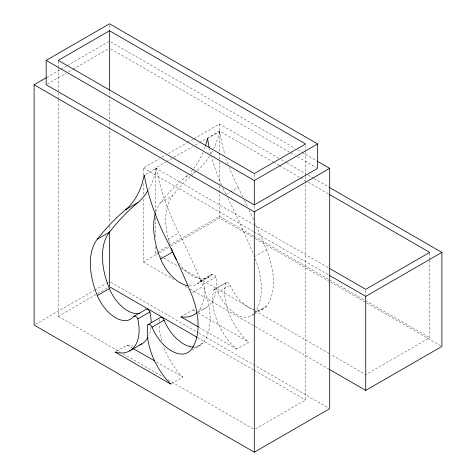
<?xml version="1.0" encoding="UTF-8"?>
<svg xmlns="http://www.w3.org/2000/svg" width="476" height="476" viewBox="0 0 476 476"><rect width="100%" height="100%" fill="white"/><g stroke="black" fill="none" stroke-linecap="round" stroke-linejoin="round"><path stroke-width="0.36" stroke-dasharray="2.38 1.78" d="M46.886 77.374L60.303 69.627M60.94 69.258L66.694 65.932M67.33 65.563L108.873 41.585M47.445 84.014L66.003 73.298M68.562 71.822L72.4 69.603M73.042 69.234L108.873 48.552M143.341 175.37L143.341 167.963L159.341 158.728M161.905 157.247L165.743 155.033M168.302 153.552L186.866 142.836M187.502 142.467L193.262 139.141M193.905 138.772L219.507 123.992L278.639 158.133M155.527 211.743L155.527 167.963L165.767 162.054M166.404 161.685L192.637 146.543M195.196 145.067L199.033 142.848M199.67 142.479L219.507 131.031L272.861 161.834M145.466 174.4L156.265 168.165A159.656 92.177 60 0 0 178.75 232.96A448.273 258.813 60 0 1 203.169 286.332A65.379 37.747 60 0 1 203.169 342.732L194.279 347.867M207.542 138.564L219.603 131.596A128.341 74.101 60 0 0 224.999 154.748M155.848 211.755A65.379 37.747 60 0 1 160.632 202.562A448.273 258.813 60 0 1 185.051 177.387L188.859 175.186M189.496 174.823L194.577 171.89M160.632 202.562L172.699 195.594A448.273 258.813 60 0 1 196.564 170.878M226.04 194.404L229.849 192.203M230.485 191.834L238.101 187.437A128.341 74.101 60 0 1 229.349 167.498M167.957 239.19L178.75 232.96M155.527 246.622L155.527 253.297L156.806 252.56M157.449 252.191L168.325 245.908M168.962 245.539L219.507 216.36L253.577 236.031M35.379 324.334L94.171 290.396M94.813 290.027L106.315 283.381M106.951 283.012L108.873 281.905M143.341 199.063L143.341 262.002L158.704 253.137M159.341 252.768L170.224 246.485M170.866 246.116L219.507 218.032L254.856 238.44M58.233 99.698L58.233 316.367L107.588 287.873M199.956 281.28L212.022 274.319M189.252 285.862A32.547 18.79 60 0 0 199.712 281.524L211.772 274.557A3.487 2.011 60 0 1 215.961 276.978A50.7 29.274 60 0 1 197.611 310.156M197.385 283.779L209.452 276.812M197.433 312.113A50.7 29.274 60 0 0 203.895 283.94L215.961 276.978M254.398 256.695L266.465 249.733A549.155 317.058 60 0 0 255.261 223.631M192.375 292.561L203.169 286.332M214.176 289.491L226.243 282.524M225.993 282.768A45.291 26.15 60 0 0 248.734 342.143L236.667 349.11A45.291 26.15 60 0 1 213.926 289.735L225.993 282.768A3.487 2.011 60 0 1 230.182 285.183A30.22 17.445 60 0 0 254.725 309.864M213.926 289.735A3.487 2.011 60 0 1 218.115 292.151L230.182 285.183M116.34 351.312L127.134 345.082A45.291 26.15 60 0 0 133.155 345.998M180.993 316.855L193.06 309.888A50.7 29.274 60 0 0 194.993 310.108M197.939 312.435L206.828 307.3M254.398 313.101L266.465 306.133A65.379 37.747 60 0 0 266.465 249.733M252.244 315.195L253.512 314.457M254.148 314.095L264.311 308.228M191.959 350.116L200.848 344.987M171.384 383.715L182.814 377.117A50.7 29.274 60 0 1 163.345 346.034M255.576 428.822L305.568 399.959L305.568 183.29M429.709 260.55L429.709 337.722L365.735 374.66L331.022 354.62M127.134 345.082L132.257 348.027M156.574 362.016L182.814 377.117M110.801 41.959L294.936 148.268M297.512 149.756L301.373 151.987M302.016 152.356L316.826 160.906M110.795 48.921L295.15 155.36M297.72 156.842L316.35 167.6M281.209 159.621L286.35 162.59M286.992 162.959L305.634 173.722M308.204 175.204L313.345 178.173M313.987 178.542L328.773 187.08M273.504 162.203L278.644 165.172M279.287 165.547L299.862 177.423M300.505 177.792L305.646 180.761M308.216 182.249L328.785 194.125M155.527 167.963L253.238 224.38M253.881 224.749L329.094 268.172M143.341 167.963L253.256 231.419M253.898 231.794L329.1 275.211M254.22 236.405L328.785 279.454M329.428 279.823L364.783 300.237M365.431 300.612L429.709 337.722M255.499 238.815L330.058 281.863M330.701 282.232L366.05 302.641M366.693 303.01L441.895 346.433M155.527 253.297L157.455 254.41M160.674 256.267L163.244 257.748M163.887 258.123L178.03 266.286M181.243 268.143L254.523 310.453M255.166 310.822L330.38 354.245M143.341 262.002L173.556 279.448M185.122 286.124L187.693 287.611M190.263 289.093L254.541 326.203M255.184 326.572L329.1 369.251M110.801 282.28L198.361 332.837M199.004 333.206L329.059 408.295M197.576 337.609L253.5 369.894M254.142 370.268L305.568 399.959M58.233 316.367L120.589 352.365M123.159 353.852L163.012 376.861M168.153 379.83L253.648 429.191M193.06 309.888L195.618 311.369M198.177 312.857L248.734 342.143M198.909 327.238L236.667 349.11M429.709 253.131L429.709 259.813M365.735 290.068L365.735 295.263M305.568 145.442L305.568 151.38M305.568 152.124L305.568 175.864M305.568 176.608L305.568 182.546M254.291 174.305L254.291 178.756M254.291 206.215L254.291 210.666M219.507 123.992L219.507 159.228M219.507 161.757L219.507 183.23M219.507 185.938L219.507 218.032M155.527 217.681L155.527 237.714M143.341 183.516L143.341 195.362M109.51 25.276L109.51 30.452M109.51 91.612L109.51 122.034M109.51 122.778L109.51 222.946M109.51 225.91L109.51 229.628M58.233 61.112L58.233 67.788M58.233 68.532L58.233 92.279M58.233 93.016L58.233 98.954M169.688 243.7A65.379 37.747 60 0 1 169.063 241.63M168.867 240.939A65.379 37.747 60 0 1 172.699 195.594M211.772 274.557A32.547 18.79 60 0 1 179 263.335M266.465 306.133A30.22 17.445 60 0 1 255.41 309.995M238.101 187.437A549.155 317.058 60 0 1 242.861 197.082M244.42 200.307A549.155 317.058 60 0 1 247.502 206.762M249.019 209.999A549.155 317.058 60 0 1 253.5 219.728M228.111 164.143A128.341 74.101 60 0 1 226.493 159.442M219.603 131.596A159.656 92.177 60 0 1 213.563 148.851M212.409 151.154A159.656 92.177 60 0 1 210.886 153.926M209.595 156.069A159.656 92.177 60 0 1 197.118 170.42M156.265 168.165A128.341 74.101 60 0 1 148.744 189.21M150.963 327.274A45.291 26.15 60 0 1 148.863 335.616M161.656 340.661A50.7 29.274 60 0 1 159.347 324.269M159.454 321.586A50.7 29.274 60 0 1 159.716 319.003M203.169 342.732A32.547 18.79 60 0 1 194.809 347.093M205.227 146.59A159.656 92.177 60 0 1 204.085 149.773M203.097 152.243A159.656 92.177 60 0 1 193.887 168.242M192.53 169.932A159.656 92.177 60 0 1 190.162 172.598M187.669 175.085A159.656 92.177 60 0 1 185.051 177.387M225.713 193.744A128.341 74.101 60 0 1 222.875 187.812M221.679 185.152A128.341 74.101 60 0 1 211.576 157.032M210.868 154.361A128.341 74.101 60 0 1 209.571 149.047M227.635 197.611A549.155 317.058 60 0 1 253.589 254.737M255.225 258.765A65.379 37.747 60 0 1 255.136 312.113M253.595 314.023A30.22 17.445 60 0 1 218.115 292.151M199.712 281.524A3.487 2.011 60 0 1 203.895 283.94"/><path stroke-width="0.71" d="M46.166 60.369L109.51 23.8L317.635 143.96L317.635 168.343L254.291 204.912L46.166 84.752L46.166 60.369L254.291 180.529L317.635 143.96M109.51 30.767L58.233 60.369L254.291 173.567L305.568 143.96L109.51 30.767L109.51 90.125M317.468 161.281L329.701 168.343L329.701 408.664L254.291 452.2L34.105 325.072L34.105 84.752L46.243 77.743M151.172 322.46A45.291 26.15 60 0 0 149.875 311.964L137.808 318.926A3.487 2.011 60 0 0 133.625 316.51A30.22 17.445 60 0 1 97.336 295.56A65.379 37.747 60 0 1 97.336 239.16A549.155 317.058 60 0 1 125.7 209.613L137.766 202.645A128.341 74.101 60 0 0 147.756 190.888M97.336 239.16L109.403 232.193A549.155 317.058 60 0 1 137.766 202.645M187.806 285.683A32.547 18.79 60 0 1 160.632 258.962L172.699 252A65.379 37.747 60 0 1 171.348 248.543M97.336 295.56L109.403 288.593A65.379 37.747 60 0 1 109.403 232.193M34.105 84.752L254.291 211.88L329.701 168.343M133.625 316.51L145.686 309.543A3.487 2.011 60 0 1 149.875 311.964M137.808 318.926A45.291 26.15 60 0 1 115.073 352.044L170.747 384.078A50.7 29.274 60 0 1 147.84 324.721L159.906 317.754A3.487 2.011 60 0 1 164.095 320.169A32.547 18.79 60 0 0 193.423 347.111M147.84 324.721A3.487 2.011 60 0 1 152.028 327.137L164.095 320.169M129.764 350.824L141.83 343.862M329.743 275.58L365.735 296.364L441.895 252.393L441.895 346.433L365.735 390.403L329.743 369.62M132.893 348.396L154.652 360.915M329.416 187.449L441.895 252.393M329.428 194.494L429.709 252.393L365.735 289.325L329.737 268.541M196.933 337.234L109.51 286.76L109.51 231.854M198.272 326.863L180.993 316.855A50.7 29.274 60 0 0 196.927 312.589M365.735 296.364L365.735 390.403M254.291 180.529L254.291 204.912M254.291 211.88L254.291 452.2M176.37 259.331A32.547 18.79 60 0 1 172.699 252M152.028 327.137A32.547 18.79 60 0 0 191.108 349.699A65.379 37.747 60 0 0 191.108 293.293A448.273 258.813 60 0 0 166.689 239.928A159.656 92.177 60 0 1 144.198 175.132A128.341 74.101 60 0 1 125.7 209.613M139.76 313.333A30.22 17.445 60 0 1 109.403 288.593M147.994 337.377A45.291 26.15 60 0 1 139.944 344.791M205.442 145.942A159.656 92.177 60 0 0 207.542 138.564A128.341 74.101 60 0 0 209.279 147.727M160.632 258.962A65.379 37.747 60 0 1 155.432 213.093"/></g></svg>
